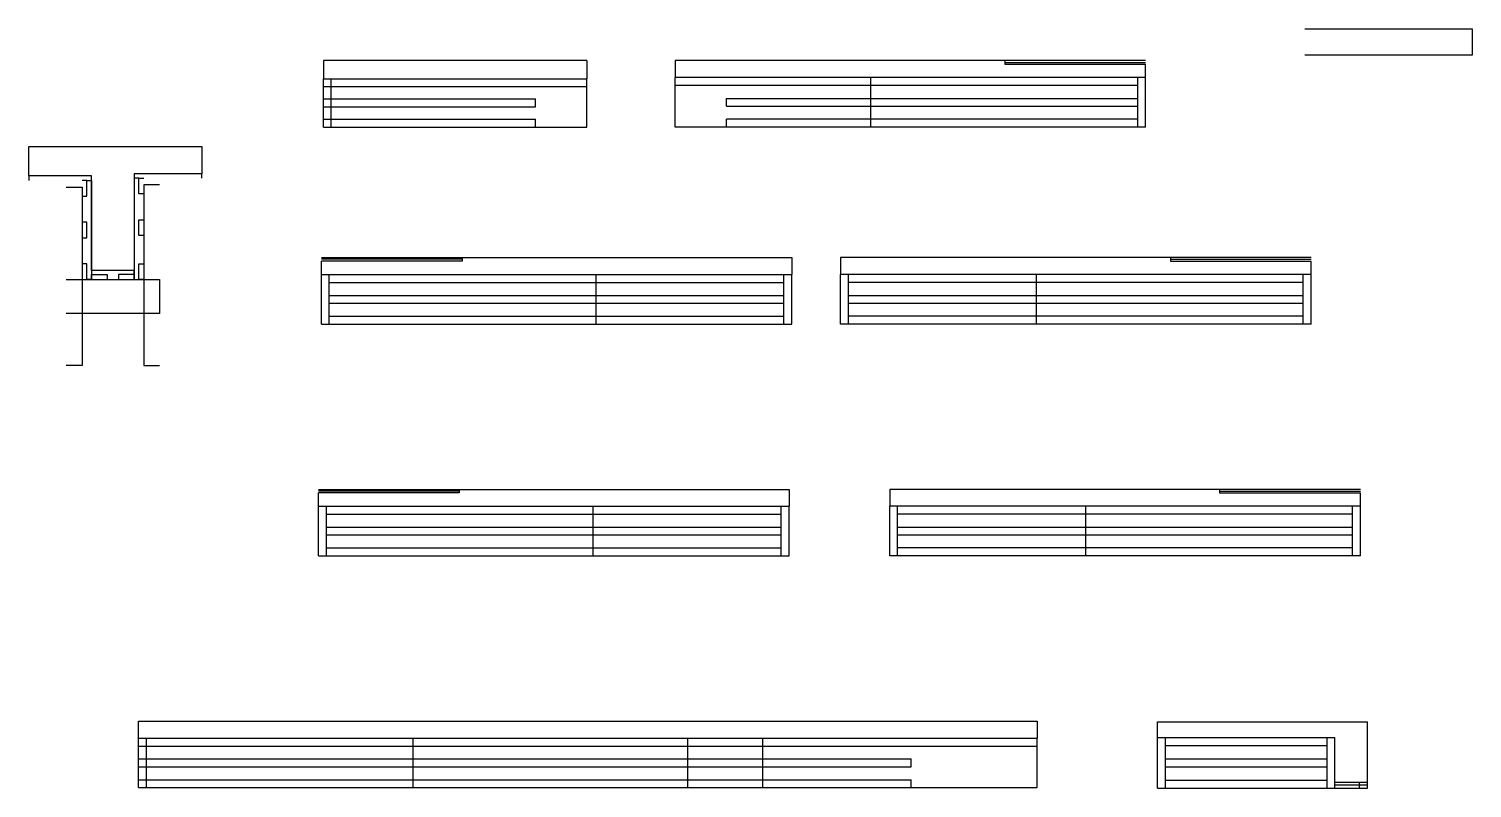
# Model space of a CAD drawing. Header units: metres. Extents: x 6427 to 7709, y 5165 to 5840.
import ezdxf

# ---------------------------------------------------------------- set-up
doc = ezdxf.new("R2010")
doc.units = ezdxf.units.M
for name, color, linetype in [('CONCRETO', 7, 'Continuous'), ('COTA', 7, 'Continuous'), ('Madeira', 7, 'Continuous'), ('Painéis', 7, 'Continuous'), ('SARR_2.2x7', 7, 'Continuous'), ('SARR_3.5x7', 7, 'Continuous'), ('SARR_EDITAR', 7, 'Continuous'), ('Texto Seção', 7, 'Continuous')]:
    doc.layers.add(name, color=color, linetype=linetype)

msp = doc.modelspace()

# ---------------------------------------------------------------- linework, layer by layer
at = {"layer": 'CONCRETO', "color": 7, "lineweight": 25}
msp.add_lwpolyline([(6427.1, 5709), (6427.1, 5735), (6580.7, 5735), (6580.7, 5711), (6520.7, 5711), (6520.7, 5625), (6482.7, 5625), (6482.7, 5709)], dxfattribs=at)
at = {"layer": 'COTA', "color": 7, "lineweight": 25}
for p, q in [((6688.8, 5811.4), (6688.8, 5795.4)), ((6922.8, 5811.4), (6688.8, 5811.4)), ((6922.8, 5811.4), (6922.8, 5795.4)), ((7001.3, 5811.4), (7001.3, 5796.4)), ((7294.3, 5811.4), (7001.3, 5811.4)), ((7419.3, 5796.4), (7419.3, 5808.4)), ((6687, 5621.4), (6687, 5633.4)), ((6812, 5636.4), (7105, 5636.4)), ((7105, 5636.4), (7105, 5621.4)), ((7148.3, 5636.4), (7148.3, 5621.4)), ((7441.3, 5636.4), (7148.3, 5636.4)), ((7566.3, 5621.4), (7566.3, 5633.4)), ((6684.5, 5415.5), (6684.5, 5427.5)), ((6809.5, 5430.5), (7102.5, 5430.5)), ((7102.5, 5430.5), (7102.5, 5415.5)), ((7192.1, 5430.5), (7192.1, 5415.5)), ((7485.1, 5430.5), (7192.1, 5430.5)), ((7610.1, 5415.5), (7610.1, 5427.5)), ((6524.6, 5209.5), (6524.6, 5224.5)), ((6524.6, 5224.5), (7323.1, 5224.5)), ((7323.1, 5224.5), (7323.1, 5209.5)), ((7430, 5210.1), (7430, 5224.1)), ((7430, 5224.1), (7616.5, 5224.1)), ((7616.5, 5170.1), (7616.5, 5224.1))]:
    msp.add_line(p, q, dxfattribs=at)
at = {"layer": 'Madeira', "color": 7, "lineweight": 25}
for points in [[(6529.1, 5693), (6524.7, 5693), (6524.7, 5707), (6529.1, 5707)], [(6474.3, 5691), (6478.7, 5691), (6478.7, 5705), (6474.3, 5705)], [(6529.1, 5656), (6524.7, 5656), (6524.7, 5670), (6529.1, 5670)], [(6474.3, 5654), (6478.7, 5654), (6478.7, 5668), (6474.3, 5668)], [(6474.3, 5617), (6478.7, 5617), (6478.7, 5631), (6474.3, 5631)], [(6529.1, 5617), (6524.7, 5617), (6524.7, 5631), (6529.1, 5631)], [(6482.7, 5617), (6482.7, 5621.4), (6496.7, 5621.4), (6496.7, 5617)], [(6520.7, 5617), (6520.7, 5621.4), (6506.7, 5621.4), (6506.7, 5617)]]:
    msp.add_lwpolyline(points, dxfattribs=at)
at = {"layer": 'Painéis', "color": 7, "lineweight": 25}
for p, q in [((7419.3, 5796.4), (7001.3, 5796.4)), ((7001.3, 5752.4), (7001.3, 5796.4)), ((7175.3, 5752.4), (7175.3, 5796.4)), ((7419.3, 5752.4), (7419.3, 5796.4)), ((6688.8, 5795.4), (6922.8, 5795.4)), ((6688.8, 5752.4), (6688.8, 5795.4)), ((6922.8, 5752.4), (6922.8, 5795.4)), ((6688.8, 5752.4), (6922.8, 5752.4)), ((7419.3, 5752.4), (7001.3, 5752.4)), ((6687, 5621.4), (7105, 5621.4)), ((6687, 5577.4), (6687, 5621.4)), ((6931, 5577.4), (6931, 5621.4)), ((7105, 5577.4), (7105, 5621.4)), ((7566.3, 5621.4), (7148.3, 5621.4)), ((7148.3, 5577.4), (7148.3, 5621.4)), ((7322.3, 5577.4), (7322.3, 5621.4)), ((7566.3, 5577.4), (7566.3, 5621.4)), ((6687, 5577.4), (7105, 5577.4)), ((7566.3, 5577.4), (7148.3, 5577.4)), ((6684.5, 5415.5), (7102.5, 5415.5)), ((6684.5, 5371.5), (6684.5, 5415.5)), ((6928.5, 5371.5), (6928.5, 5415.5)), ((7102.5, 5371.5), (7102.5, 5415.5)), ((7610.1, 5415.5), (7192.1, 5415.5)), ((7192.1, 5371.5), (7192.1, 5415.5)), ((7366.1, 5371.5), (7366.1, 5415.5)), ((7610.1, 5371.5), (7610.1, 5415.5)), ((6684.5, 5371.5), (7102.5, 5371.5)), ((7610.1, 5371.5), (7192.1, 5371.5)), ((6524.6, 5209.5), (7323.1, 5209.5)), ((6524.6, 5165.5), (6524.6, 5209.5)), ((6768.6, 5165.5), (6768.6, 5209.5)), ((7012.6, 5165.5), (7012.6, 5209.5)), ((7012.6, 5165.5), (7012.6, 5209.5)), ((7079.1, 5165.5), (7079.1, 5209.5)), ((7323.1, 5165.5), (7323.1, 5209.5)), ((7430, 5210.1), (7587.5, 5210.1)), ((7430, 5165.1), (7430, 5210.1)), ((7587.5, 5170.1), (7587.5, 5210.1)), ((7616.5, 5170.1), (7587.5, 5170.1)), ((7616.5, 5165.1), (7616.5, 5170.1)), ((6524.6, 5165.5), (7323.1, 5165.5)), ((7430, 5165.1), (7616.5, 5165.1))]:
    msp.add_line(p, q, dxfattribs=at)
for points in [[(7419.3, 5811.4), (7294.3, 5811.4), (7294.3, 5808.4), (7419.3, 5808.4)], [(6482.7, 5705), (6482.7, 5709), (6427.1, 5709), (6427.1, 5705)], [(6580.7, 5707), (6580.7, 5711), (6520.7, 5711), (6520.7, 5707)], [(6524.7, 5707), (6520.7, 5707), (6520.7, 5617), (6524.7, 5617)], [(6478.7, 5705), (6482.7, 5705), (6482.7, 5617), (6478.7, 5617)], [(6687, 5636.4), (6812, 5636.4), (6812, 5633.4), (6687, 5633.4)], [(7566.3, 5636.4), (7441.3, 5636.4), (7441.3, 5633.4), (7566.3, 5633.4)], [(6520.7, 5621.4), (6520.7, 5625), (6482.7, 5625), (6482.7, 5621.4)], [(6684.5, 5430.5), (6809.5, 5430.5), (6809.5, 5427.5), (6684.5, 5427.5)], [(7610.1, 5430.5), (7485.1, 5430.5), (7485.1, 5427.5), (7610.1, 5427.5)]]:
    msp.add_lwpolyline(points, dxfattribs=at)
at = {"layer": 'SARR_2.2x7', "color": 7, "lineweight": 25}
for p, q in [((7412.4, 5752.4), (7412.4, 5796.4)), ((6688.8, 5788.4), (6922.8, 5788.4)), ((6695.7, 5752.4), (6695.7, 5795.4)), ((7175.3, 5789.4), (7001.3, 5789.4)), ((7412.4, 5789.4), (7175.3, 5789.4)), ((6688.8, 5777.4), (6877.3, 5777.4)), ((6877.3, 5770.4), (6877.3, 5777.4)), ((7046.8, 5777.9), (7175.3, 5777.9)), ((7046.8, 5770.9), (7046.8, 5777.9)), ((7046.8, 5770.9), (7175.3, 5770.9)), ((7175.3, 5777.9), (7412.4, 5777.9)), ((7175.3, 5770.9), (7412.4, 5770.9)), ((6688.8, 5770.4), (6877.3, 5770.4)), ((6688.8, 5759.4), (6877.3, 5759.4)), ((6877.3, 5752.4), (6877.3, 5759.4)), ((7175.3, 5759.4), (7046.8, 5759.4)), ((7046.8, 5752.4), (7046.8, 5759.4)), ((7412.4, 5759.4), (7175.3, 5759.4)), ((6693.9, 5577.4), (6693.9, 5621.4)), ((7098, 5577.4), (7098, 5621.4)), ((7155.3, 5577.4), (7155.3, 5621.4)), ((7559.4, 5577.4), (7559.4, 5621.4)), ((6693.9, 5614.4), (6931, 5614.4)), ((6931, 5614.4), (7098, 5614.4)), ((7322.3, 5614.4), (7155.3, 5614.4)), ((7559.4, 5614.4), (7322.3, 5614.4)), ((6693.9, 5602.9), (6931, 5602.9)), ((6693.9, 5595.9), (6931, 5595.9)), ((6931, 5602.9), (7098, 5602.9)), ((6931, 5595.9), (7098, 5595.9)), ((7155.3, 5602.9), (7322.3, 5602.9)), ((7155.3, 5595.9), (7322.3, 5595.9)), ((7322.3, 5602.9), (7559.4, 5602.9)), ((7322.3, 5595.9), (7559.4, 5595.9)), ((6693.9, 5584.4), (6931, 5584.4)), ((6931, 5584.4), (7098, 5584.4)), ((7322.3, 5584.4), (7155.3, 5584.4)), ((7559.4, 5584.4), (7322.3, 5584.4)), ((6691.4, 5371.5), (6691.4, 5415.5)), ((7095.5, 5371.5), (7095.5, 5415.5)), ((7199, 5371.5), (7199, 5415.5)), ((7603.1, 5371.5), (7603.1, 5415.5)), ((6691.4, 5408.5), (6928.5, 5408.5)), ((6928.5, 5408.5), (7095.5, 5408.5)), ((7366.1, 5408.5), (7199, 5408.5)), ((7603.1, 5408.5), (7366.1, 5408.5)), ((6691.4, 5397), (6928.5, 5397)), ((6691.4, 5390), (6928.5, 5390)), ((6928.5, 5397), (7095.5, 5397)), ((6928.5, 5390), (7095.5, 5390)), ((7199, 5397), (7366.1, 5397)), ((7199, 5390), (7366.1, 5390)), ((7366.1, 5397), (7603.1, 5397)), ((7366.1, 5390), (7603.1, 5390)), ((6691.4, 5378.5), (6928.5, 5378.5)), ((6928.5, 5378.5), (7095.5, 5378.5)), ((7366.1, 5378.5), (7199, 5378.5)), ((7603.1, 5378.5), (7366.1, 5378.5)), ((6531.6, 5165.5), (6531.6, 5208.5)), ((7437, 5165.1), (7437, 5210.1)), ((7580.5, 5165.1), (7580.5, 5210.1)), ((7587.5, 5165.1), (7587.5, 5210.1)), ((6524.6, 5202.5), (6768.6, 5202.5)), ((6768.6, 5202.5), (7012.6, 5202.5)), ((7012.6, 5202.5), (7079.1, 5202.5)), ((7079.1, 5202.5), (7323.1, 5202.5)), ((7437, 5203.1), (7580.5, 5203.1)), ((6524.6, 5191), (6768.6, 5191)), ((6524.6, 5184), (6768.6, 5184)), ((6768.6, 5191), (7012.6, 5191)), ((6768.6, 5184), (7012.6, 5184)), ((7012.6, 5191), (7079.1, 5191)), ((7012.6, 5184), (7079.1, 5184)), ((7079.1, 5191), (7211.1, 5191)), ((7079.1, 5184), (7211.1, 5184)), ((7211.1, 5184), (7211.1, 5191)), ((7437, 5191.1), (7580.5, 5191.1)), ((7437, 5184.1), (7580.5, 5184.1)), ((6524.6, 5172.5), (6768.6, 5172.5)), ((6768.6, 5172.5), (7012.6, 5172.5)), ((7012.6, 5172.5), (7079.1, 5172.5)), ((7079.1, 5172.5), (7211.1, 5172.5)), ((7211.1, 5165.5), (7211.1, 5172.5)), ((7437, 5172.1), (7580.5, 5172.1)), ((7609.5, 5165.1), (7609.5, 5170.1))]:
    msp.add_line(p, q, dxfattribs=at)
at = {"layer": 'SARR_3.5x7', "color": 7, "lineweight": 25}
for points in [[(6460.3, 5699), (6474.3, 5699), (6474.3, 5540.5), (6460.3, 5540.5)], [(6543.1, 5701), (6529.1, 5701), (6529.1, 5540.5), (6543.1, 5540.5)], [(6460.3, 5617), (6543.1, 5617), (6543.1, 5586.9), (6460.3, 5586.9)]]:
    msp.add_lwpolyline(points, dxfattribs=at)
at = {"layer": 'SARR_EDITAR', "color": 7, "lineweight": 25}
for p, q in [((7294.3, 5809.9), (7419.3, 5809.9)), ((6812, 5634.9), (6687, 5634.9)), ((7441.3, 5634.9), (7566.3, 5634.9)), ((6809.5, 5429), (6684.5, 5429)), ((7485.1, 5429), (7610.1, 5429)), ((7616.5, 5167.6), (7587.5, 5167.6))]:
    msp.add_line(p, q, dxfattribs=at)
at = {"layer": 'Texto Seção', "color": 7, "lineweight": 25}
msp.add_lwpolyline([(7560.9, 5839.6), (7709.4, 5839.6), (7709.4, 5816.4), (7560.9, 5816.4)], dxfattribs=at)

doc.saveas('drawing.dxf')
